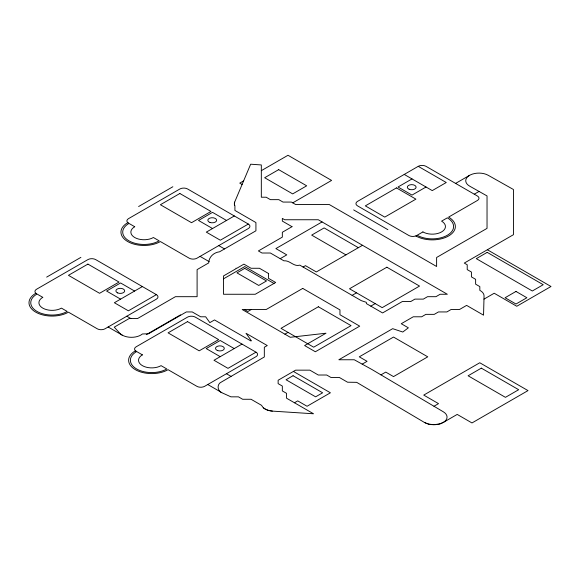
<?xml version="1.0" encoding="UTF-8"?>
<svg xmlns="http://www.w3.org/2000/svg" width="580" height="580" viewBox="0 0 580 580"><rect width="100%" height="100%" fill="white"/><g stroke="black" fill="none" stroke-linecap="round" stroke-linejoin="round"><path stroke-width="0.87" d="M234.349 203.624L234.356 203.993M234.385 203.246L234.443 202.877M234.537 202.507L234.661 202.137M138.613 206.524L172.854 186.753M46.661 277.124L80.903 257.361M243.614 180.895L239.765 183.12L242.106 184.476M261.326 170.672L288.006 155.266L331.586 180.424L292.748 202.848M234.327 215.956L206.313 232.13L220.32 240.214L248.327 224.047A5.503 3.175 0 0 1 248.327 228.535L196.975 258.187A5.503 3.175 0 0 1 189.189 258.187L160.399 241.563A23.113 13.34 0 0 1 127.716 241.563A23.113 13.34 0 0 1 127.716 222.698L128.499 223.148A5.503 3.175 0 0 1 128.499 218.653L179.858 189A5.503 3.175 0 0 1 187.637 189L248.327 224.047M142.375 286.556L114.362 302.731L128.369 310.822L156.382 294.647A5.503 3.175 0 0 1 156.382 299.142L105.024 328.787A5.503 3.175 0 0 1 97.244 328.787L68.447 312.171A23.113 13.34 0 0 1 35.772 312.171A23.113 13.34 0 0 1 35.772 293.299L36.547 293.748A5.503 3.175 0 0 1 36.547 289.253L87.906 259.608A5.503 3.175 0 0 1 95.685 259.608L156.382 294.647M223.51 278.835L244.738 266.582L273.97 283.461M322.06 221.93L275.884 248.588L286.774 254.874L280.191 258.673M418.245 166.337L357.548 201.383A5.503 3.175 0 0 0 357.548 205.871L408.907 235.524A5.503 3.175 0 0 0 416.686 235.524L415.911 235.973A23.113 13.34 0 0 0 448.587 235.973A23.113 13.34 0 0 0 448.587 217.108L477.384 200.484A5.503 3.175 0 0 0 477.384 195.989L426.024 166.337A5.503 3.175 0 0 0 418.245 166.337L446.252 182.512L432.245 190.602L404.238 174.428M412.017 178.916L398.01 187.006L412.017 195.09L426.024 187.006M146.291 334.653L180.525 314.882M303.072 267.032L305.45 265.654L316.346 271.947L362.522 245.289M455.59 183.41L469.597 175.327M251.299 309.51L247.849 311.504L244.39 309.51M474.266 194.191L479.051 191.436M241.998 344.085L213.984 360.26L227.991 368.344L256.005 352.176A5.503 3.175 0 0 1 256.005 356.664L204.646 386.316A5.503 3.175 0 0 1 196.867 386.316L168.077 369.692A23.113 13.34 0 0 1 135.394 369.692A23.113 13.34 0 0 1 135.394 350.827L136.169 351.277A5.503 3.175 0 0 1 136.169 346.782L187.529 317.13A5.503 3.175 0 0 1 195.308 317.13L256.005 352.176M284.896 334.167L288.006 332.369M352.125 295.351L356.512 292.82M370.801 306.138L375.188 303.601M294.451 402.766L297.721 400.874L307.059 406.268L330.404 392.79L293.407 371.432M362.188 364.138L367.067 361.318L359.288 356.83L393.523 337.06L427.764 356.83L393.523 376.594L385.743 372.099L380.959 374.868M483.974 299.142L494.196 293.241L516.765 306.269L551 286.498L487.352 249.755M433.978 406.261L438.524 403.629L423.741 395.096L479.769 362.754L528.01 390.601L471.982 422.95L457.2 414.417L443.192 422.501M442.649 422.784L442.163 423.03M441.191 423.451L441.648 423.255M440.568 423.668L440.002 423.857M439.423 424.016L438.828 424.168M438.219 424.299L437.61 424.415M436.979 424.509L436.349 424.596M435.711 424.647L435.065 424.698M434.42 424.72L428.649 424.118L424.4 422.436L356.693 382.343L347.565 382.213L339.293 377.435L330.89 377.435L326.692 375.013L318.282 375.013L309.88 370.156L295.611 370.156L278.132 380.248L278.132 383.634L282.337 386.062L282.337 390.913L286.535 393.341L286.535 398.192L313.519 413.772L272.912 411.147C268.671 410.792 263.559 409.48 261.544 405.326L251.053 399.272L242.65 399.272L238.445 396.843L230.934 396.843L222.93 393.204C217.413 391.819 216.137 384.09 221.719 381.85L264.328 356.976L264.328 347.246L267.264 345.557L246.014 333.29L251.372 340.786L250.915 340.967L214.506 319.942L209.844 322.639L205.668 316.789L200.629 316.789L192.226 311.938L186.361 311.938L148.538 333.768L142.397 333.971A13.202 7.627 0 0 1 123.018 335.544L122.068 335.037A13.202 7.627 0 0 1 119.784 333.224L114.26 327.142L129.195 318.521L137.598 318.521L175.421 296.685L197.099 296.685L197.099 269.613L208.698 262.921C208.916 256.831 213.861 252.452 219.559 251.8L255.925 230.804L255.925 222.561L234.914 210.431L234.914 205.98L234.356 204.211L234.712 201.978L250.661 164.205L261.326 164.945L261.326 197.222L266.198 197.222L270.396 199.65L278.799 199.65L283.004 202.072L291.406 202.072L295.611 204.501L329.223 204.501L436.61 266.495L436.61 257.484L487.033 228.375L487.033 195.931L469.713 186.173A13.202 7.627 0 0 1 469.488 175.392L470.438 174.885A13.202 7.627 0 0 1 488.157 175.262L513.445 189.508L513.445 234.69L464.283 263.074L467.219 264.763L467.219 269.613L471.424 272.042L471.424 276.892L475.622 279.321L475.622 284.171L479.827 286.6L479.827 290.355L480.334 290.631A13.202 7.627 0 0 1 484.053 296.054L483.546 315.165L466.617 305.392L459.483 309.51L451.08 309.51L446.875 311.938L438.473 311.938L434.275 314.36L425.872 314.36L421.667 316.789L413.264 316.789L401.259 323.72L408.363 327.823L402.781 332.028L392.682 328.671L338.829 359.76L354.264 359.76L371.852 369.474L443.309 411.786A13.202 7.627 0 0 1 443.954 422.022L439.93 423.878L433.688 424.734M433.122 424.712L432.477 424.69M431.839 424.632L431.201 424.575M272.353 411.097L271.715 411.039M430.57 424.488L429.947 424.393M271.085 410.945L270.461 410.85M429.33 424.263L428.729 424.132M269.852 410.727L269.243 410.596M428.141 423.973L427.561 423.806M268.656 410.437L268.076 410.27M427.003 423.617L426.452 423.422M267.518 410.082L266.967 409.879M425.93 423.197L425.415 422.972M266.452 409.661L265.937 409.429M424.516 422.501L424.937 422.718M265.452 409.183L264.98 408.929M353.655 209.917L387.897 229.687M358.368 247.689L324.126 227.918L311.677 235.11L345.912 254.874M226.541 220.451L212.534 212.36L198.527 220.451L212.534 228.535M218.762 245.608L224.518 248.929M200.085 256.389L209.133 261.616M134.589 291.051L120.582 282.967L106.582 291.051L120.582 299.142M234.219 348.58L220.212 340.489L206.204 348.58L220.212 356.664M126.81 316.209L130.812 318.521M226.439 373.738L231.05 376.405M108.134 326.989L122.141 335.08M207.763 384.518L221.77 392.602M264.545 408.646L264.118 408.371M263.733 408.066L263.349 407.769M234.682 205.48L234.552 205.11M234.458 204.74L234.385 204.37M268.613 273.557L268.359 278.255L275.667 282.474L255.258 294.263L223.51 294.263L223.51 275.935L235.857 268.801L235.9 268.272L236.785 268.272L243.919 264.146L251.053 268.272L259.456 268.272L268.613 273.557M179.858 193.495L160.399 204.725L191.523 222.698L210.982 211.461L179.858 193.495M87.906 264.096L68.447 275.326L99.579 293.299L119.031 282.068L87.906 264.096M278.668 169.643L264.661 177.726L292.675 193.901L306.682 185.817L278.668 169.643M292.008 226.679L282.337 232.268L282.337 237.118L258.39 250.937L261.993 253.018L270.396 253.018L283.874 260.797C290.058 260.202 293.719 267.032 299.809 265.147L361.267 300.636L366.371 302.332L366.371 303.579L382.583 312.939L402.324 301.542L410.727 301.542L414.932 299.113L423.335 299.113L427.533 296.685L435.942 296.685L440.14 294.263L447.347 294.263L318.282 219.748L284.671 219.748L282.337 218.399L282.337 221.096L292.008 226.679M244.738 268.373L236.952 272.868L258.738 285.447L266.524 280.952L244.738 268.373M396.452 187.905L365.327 205.871L384.779 217.108L415.911 199.136L396.452 187.905M187.529 321.625L168.077 332.855L199.201 350.827L218.653 339.597L187.529 321.625M302.745 288.405L266.198 309.51L242.186 309.51L290.29 337.285L325.982 333.217L304.616 345.557L315.353 351.755L359.701 326.149L339.96 314.744L339.96 309.894L302.745 288.405M422.907 231.927L417.15 235.255A21.351 12.325 0 0 0 447.347 235.255A21.351 12.325 0 0 0 447.347 217.826L441.583 221.147A13.202 7.627 0 0 1 441.583 231.927A13.202 7.627 0 0 1 422.907 231.927M318.355 306.762L281.003 328.331L313.686 347.195L351.038 325.634L318.355 306.762M386.86 267.213L349.508 288.775L382.191 307.646L419.543 286.078L386.86 267.213M487.193 252.358L476.296 258.651L532.324 290.993L543.221 284.707L487.193 252.358M293.052 375.717L286.049 379.762L315.614 396.836L322.618 392.79L293.052 375.717M515.983 291.443L505.093 297.736L515.983 304.021L526.879 297.736L515.983 291.443M481.32 368.14L468.096 375.782L505.441 397.343L518.672 389.709L481.32 368.14M134.719 226.737L128.963 223.416A21.351 12.325 0 0 0 128.963 240.845A21.351 12.325 0 0 0 159.159 240.845L153.395 237.517A13.202 7.627 0 0 1 134.719 237.517A13.202 7.627 0 0 1 134.719 226.737M42.775 297.344L37.011 294.017A21.351 12.325 0 0 0 37.011 311.445A21.351 12.325 0 0 0 67.207 311.445L61.444 308.125A13.202 7.627 0 0 1 42.775 308.125A13.202 7.627 0 0 1 42.775 297.344M142.397 354.866L136.641 351.545A21.351 12.325 0 0 0 136.641 368.974A21.351 12.325 0 0 0 166.83 368.974L161.073 365.654A13.202 7.627 0 0 1 142.397 365.654A13.202 7.627 0 0 1 142.397 354.866M217.703 350.603A4.401 2.545 0 0 0 224.3 348.399A4.401 2.545 0 0 0 217.703 346.195A4.401 2.545 0 0 0 217.703 350.603M409.139 189.254A4.401 2.545 0 0 0 416.085 187.434A4.401 2.545 0 0 0 409.886 184.868A4.401 2.545 0 0 0 409.139 189.254M117.711 292.936A4.401 2.545 0 0 0 124.656 291.124A4.401 2.545 0 0 0 118.458 288.557A4.401 2.545 0 0 0 117.711 292.936M210.025 222.474A4.401 2.545 0 0 0 216.63 220.269A4.401 2.545 0 0 0 210.025 218.065A4.401 2.545 0 0 0 210.025 222.474"/></g></svg>
